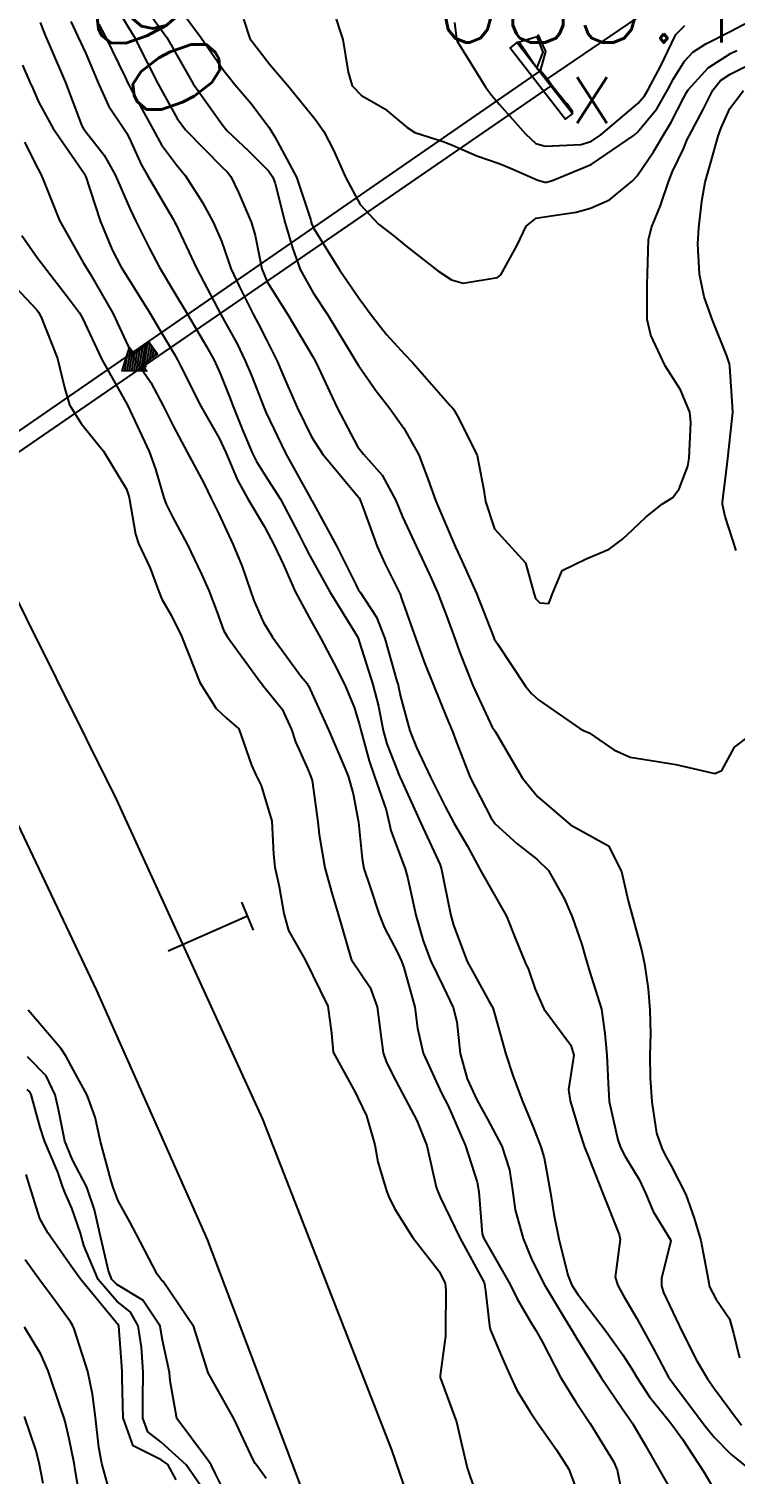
# Model space of a CAD drawing. Header units: metres. Extents: x 298520 to 308411, y 7433745 to 7450750.
# Drawn here: x 300812 to 300842.7, y 7448381.4 to 7448444.2 of the extents above; entities that cross this region are included whole.
import ezdxf
from ezdxf.enums import TextEntityAlignment as Align

# ---------------------------------------------------------------- set-up
doc = ezdxf.new("R2010")
doc.units = ezdxf.units.M
doc.header["$LTSCALE"] = 10
doc.linetypes.add('CONTINUO', pattern=[0])
doc.linetypes.add('TRACEJADO', pattern=[8.7, 8, -0.7])
doc.layers.get('0').update_dxf_attribs({"color": 45})
for name, color, linetype in [('Cotas', 45, 'Continuous'), ('Curvas de Nivel 1m', 11, 'Continuous'), ('Curvas de Nivel 5m', 15, 'Continuous'), ('GALERIA', 45, 'Continuous'), ('Linha Férrea', 251, 'TRACKS'), ('Pontos Cotados', 45, 'Continuous'), ('Pórtico', 62, 'Continuous'), ('TEXTO', 45, 'Continuous')]:
    doc.layers.add(name, color=color, linetype=linetype)
doc.styles.add('SIMPLEX', font='simplex', dxfattribs={"height": 0.2})
doc.styles.get("Standard").update_dxf_attribs({"font": 'simplex.shx'})
doc.styles.add('Style-STANDARD', font='STANDARD.shx')
doc.linetypes.add('TRACKS', pattern='A,0.15,[130,ltypeshp.shx,S=0.25,R=0,X=0,Y=0],0.15', length=0.3)

# ---------------------------------------------------------------- blocks, each defined once
blk = doc.blocks.new('ELVTXT_50')
at = {"layer": 'Pontos Cotados', "linetype": 'Continuous', "style": 'Style-STANDARD'}
for s, height, p in [('683.1', 4, (0, 4)), ('x', 3, (0, 0))]:
    blk.add_text(s, height=height, dxfattribs=at).set_placement(p, align=Align.MIDDLE_CENTER)
blk = doc.blocks.new('SIMB_PONTO')
at = {"color": 0}
blk.add_point((0, 0), dxfattribs=at)
for tag in ['desc:', 'cota:', 'pto:']:
    blk.add_attdef(tag, (0, 0), '', height=1)

msp = doc.modelspace()

# ---------------------------------------------------------------- hatches: boundary and pattern name
at = {"layer": 'TEXTO'}
msp.add_hatch(color=256, dxfattribs=at).paths.add_polyline_path([(300817.605, 7448430.099), (300816.949, 7448429.621), (300817.152, 7448429.343), (300816.075, 7448429.349), (300816.398, 7448430.376), (300816.601, 7448430.098), (300817.256, 7448430.577)])

# ---------------------------------------------------------------- linework, layer by layer
at = {"layer": 'Curvas de Nivel 1m', "flags": 128}
for points, elevation in [([(300816.717, 7448445.652), (300818.015, 7448443.835), (300818.491, 7448443.005), (300819.166, 7448441.823), (300820.455, 7448440.007), (300820.543, 7448439.898), (300820.623, 7448439.807), (300821.565, 7448438.914), (300822.436, 7448438.052), (300822.614, 7448437.778), (300822.714, 7448437.491), (300823.152, 7448435.773), (300823.467, 7448434.695), (300823.798, 7448433.766), (300824.368, 7448432.744), (300825.018, 7448431.753), (300826.107, 7448429.971), (300826.242, 7448429.741), (300826.331, 7448429.587), (300827.098, 7448428.505), (300827.694, 7448427.719), (300828.3, 7448426.868), (300828.952, 7448425.703), (300829.358, 7448424.614), (300829.698, 7448423.696), (300830.244, 7448422.402), (300830.549, 7448421.687), (300830.837, 7448421.074), (300831.464, 7448419.677), (300832.194, 7448417.791), (300832.23, 7448417.706), (300832.255, 7448417.669), (300832.372, 7448417.486), (300833.589, 7448415.649), (300833.846, 7448415.331), (300834.157, 7448415.055), (300835.953, 7448413.813), (300836.144, 7448413.712), (300836.213, 7448413.688), (300836.36, 7448413.617), (300837.423, 7448412.888), (300838.133, 7448412.56), (300839.324, 7448412.379), (300840.123, 7448412.253), (300841.813, 7448411.858), (300842.119, 7448411.983), (300842.669, 7448413.008), (300843.378, 7448413.531)], 689), ([(300818.516, 7448445.155), (300819.505, 7448443.82), (300820.482, 7448442.422), (300820.974, 7448441.802), (300821.664, 7448440.992), (300822.454, 7448439.926), (300822.548, 7448439.779), (300822.702, 7448439.526), (300823.641, 7448437.768), (300824.262, 7448435.905), (300824.303, 7448435.761), (300824.401, 7448435.536), (300825.509, 7448433.749), (300826.364, 7448432.495), (300826.926, 7448431.731), (300827.556, 7448430.933), (300828.337, 7448430.084), (300828.694, 7448429.706), (300830.315, 7448427.856), (300830.398, 7448427.773), (300830.47, 7448427.688), (300830.702, 7448427.291), (300831.493, 7448425.678), (300831.78, 7448424.163), (300831.851, 7448423.674), (300832.245, 7448422.49), (300832.99, 7448421.659), (300833.587, 7448421.01), (300833.971, 7448419.644), (300834.031, 7448419.463), (300834.209, 7448419.268), (300834.597, 7448419.248), (300834.749, 7448419.635), (300835.182, 7448420.672), (300836.229, 7448421.188), (300837.224, 7448421.605), (300837.796, 7448422.04), (300838.246, 7448422.455), (300838.824, 7448423.014), (300839.542, 7448423.577), (300839.984, 7448423.855), (300840.269, 7448424.222), (300840.633, 7448425.212), (300840.69, 7448425.566), (300840.764, 7448427.108), (300840.72, 7448427.566), (300840.323, 7448428.529), (300839.653, 7448429.577), (300839.026, 7448430.904), (300838.879, 7448431.585), (300838.873, 7448433.088), (300838.888, 7448433.585), (300838.934, 7448435.048), (300839.066, 7448435.583), (300839.452, 7448436.546), (300839.801, 7448437.576), (300839.98, 7448438.024), (300840.445, 7448439.009), (300840.617, 7448439.402), (300840.7, 7448439.568), (300841.308, 7448440.718), (300841.731, 7448441.557), (300842.06, 7448441.974), (300842.483, 7448442.25), (300843.35, 7448442.677)], 688), ([(300825.244, 7448445.025), (300825.657, 7448443.748), (300825.89, 7448442.337), (300826.061, 7448441.744), (300826.469, 7448441.314), (300827.483, 7448440.745), (300828.455, 7448439.935), (300828.78, 7448439.707), (300830.064, 7448439.309), (300830.448, 7448439.151), (300831.474, 7448438.705), (300832.44, 7448438.373), (300832.941, 7448438.158), (300834.123, 7448437.643), (300834.432, 7448437.55), (300834.518, 7448437.552), (300834.795, 7448437.636), (300836.44, 7448438.316), (300838.308, 7448439.592), (300838.454, 7448439.724), (300839.299, 7448440.748), (300839.771, 7448441.577), (300840.011, 7448442.044), (300840.492, 7448442.817), (300840.854, 7448443.21), (300841.417, 7448443.561), (300842.509, 7448444.12), (300843.765, 7448444.78)], 686), ([(300812.509, 7448444.489), (300812.75, 7448443.898), (300812.949, 7448443.443), (300813.611, 7448441.889), (300814.331, 7448440.005), (300814.391, 7448439.881), (300814.452, 7448439.796), (300815.301, 7448438.726), (300815.769, 7448437.867), (300816.411, 7448436.406), (300816.676, 7448435.856), (300817.241, 7448434.697), (300817.696, 7448433.84), (300818.366, 7448432.733), (300818.916, 7448431.824), (300819.737, 7448430.418), (300820.065, 7448429.813), (300820.327, 7448429.245), (300820.732, 7448428.219), (300820.894, 7448427.801), (300821.304, 7448426.789), (300821.726, 7448425.788), (300821.91, 7448425.416), (300822.274, 7448424.84), (300822.946, 7448423.773), (300823.752, 7448422.254), (300824, 7448421.762), (300824.228, 7448421.315), (300825.096, 7448419.751), (300826.195, 7448417.973), (300826.285, 7448417.83), (300826.321, 7448417.738), (300826.38, 7448417.547), (300826.96, 7448415.728), (300827.207, 7448414.778), (300827.413, 7448413.721), (300827.57, 7448413.151), (300828.123, 7448411.734), (300828.137, 7448411.71), (300828.145, 7448411.687), (300829.052, 7448409.7), (300829.879, 7448407.888), (300829.947, 7448407.691), (300830.064, 7448407.107), (300830.353, 7448405.687), (300830.459, 7448405.265), (300831.062, 7448403.68), (300832.006, 7448401.95), (300832.117, 7448401.781), (300832.169, 7448401.668), (300832.242, 7448401.424), (300832.743, 7448399.658), (300833.044, 7448398.734), (300833.444, 7448397.648), (300833.935, 7448396.465), (300834.258, 7448395.637), (300834.399, 7448395.154), (300834.674, 7448393.632), (300834.818, 7448392.707), (300835.034, 7448391.628), (300835.433, 7448390.051), (300835.608, 7448389.622), (300835.849, 7448389.241), (300837.099, 7448387.607), (300837.823, 7448386.587), (300838.21, 7448385.988), (300838.44, 7448385.591), (300838.978, 7448384.765), (300839.785, 7448383.774), (300839.95, 7448383.568), (300840.413, 7448382.927), (300841.31, 7448381.555), (300841.752, 7448380.805)], 693), ([(300813.853, 7448444.543), (300814.153, 7448443.883), (300814.492, 7448443.148), (300815.037, 7448441.872), (300815.476, 7448440.878), (300816.157, 7448439.854), (300816.278, 7448439.679), (300816.448, 7448439.326), (300816.905, 7448438.32), (300817.172, 7448437.849), (300818.286, 7448435.95), (300818.355, 7448435.831), (300818.369, 7448435.797), (300818.402, 7448435.732), (300819.305, 7448433.821), (300820.353, 7448431.81), (300821.07, 7448430.529), (300821.423, 7448429.794), (300821.688, 7448429.151), (300822.221, 7448427.781), (300822.31, 7448427.564), (300823.17, 7448425.771), (300824.263, 7448423.79), (300824.283, 7448423.76), (300824.305, 7448423.717), (300825.384, 7448421.748), (300826.216, 7448420.076), (300826.327, 7448419.851), (300826.405, 7448419.737), (300827.125, 7448418.649), (300827.486, 7448417.721), (300828.003, 7448415.875), (300828.056, 7448415.712), (300828.073, 7448415.623), (300828.158, 7448415.205), (300828.568, 7448413.706), (300828.853, 7448412.986), (300829.469, 7448411.697), (300830.104, 7448410.42), (300830.498, 7448409.686), (300831.067, 7448408.696), (300831.62, 7448407.675), (300832.061, 7448406.898), (300832.771, 7448405.659), (300833.12, 7448404.74), (300833.571, 7448403.647), (300833.714, 7448403.338), (300834.011, 7448402.484), (300834.392, 7448401.636), (300835.552, 7448400.052), (300835.689, 7448399.623), (300835.463, 7448398.12), (300835.525, 7448397.624), (300835.933, 7448396.285), (300836.158, 7448395.618), (300836.307, 7448395.228), (300836.951, 7448393.61), (300837.661, 7448391.826), (300837.703, 7448391.602), (300837.489, 7448389.973), (300837.594, 7448389.603), (300837.849, 7448389.164), (300838.425, 7448388.178), (300838.741, 7448387.586), (300839.132, 7448386.886), (300839.804, 7448385.626), (300839.837, 7448385.57), (300839.927, 7448385.443), (300841.346, 7448383.554), (300841.778, 7448383.009), (300842.511, 7448382.28), (300843.436, 7448381.525)], 692), ([(300815.063, 7448444.426), (300815.358, 7448443.867), (300816.208, 7448442.123), (300816.327, 7448441.852), (300816.375, 7448441.755), (300816.47, 7448441.586), (300817.416, 7448439.84), (300817.788, 7448439.182), (300818.438, 7448438.315), (300818.824, 7448437.826), (300819.561, 7448436.673), (300820.028, 7448435.814), (300820.395, 7448434.984), (300820.69, 7448434.11), (300820.798, 7448433.804), (300821.165, 7448433.004), (300821.783, 7448431.789), (300821.976, 7448431.413), (300822.342, 7448430.697), (300822.803, 7448429.775), (300823.175, 7448428.921), (300823.669, 7448427.766), (300824.294, 7448426.488), (300824.768, 7448425.755), (300826.265, 7448423.954), (300826.363, 7448423.837), (300826.417, 7448423.738), (300826.514, 7448423.481), (300827.151, 7448421.726), (300827.488, 7448420.984), (300828.119, 7448419.711), (300828.148, 7448419.647), (300828.21, 7448419.461), (300828.828, 7448417.704), (300829.209, 7448416.668), (300829.593, 7448415.696), (300830.149, 7448414.337), (300830.417, 7448413.687), (300830.581, 7448413.243), (300831.188, 7448411.679), (300832.097, 7448409.916), (300832.276, 7448409.667), (300833.225, 7448408.793), (300834.078, 7448408.138), (300834.593, 7448407.635), (300835.289, 7448406.393), (300835.612, 7448405.624), (300836.031, 7448404.425), (300836.215, 7448403.807), (300836.264, 7448403.618), (300836.373, 7448403.263), (300836.889, 7448401.611), (300837.039, 7448400.557), (300837.119, 7448399.609), (300837.174, 7448398.394), (300837.221, 7448397.607), (300837.595, 7448395.936), (300837.717, 7448395.602), (300837.919, 7448395.213), (300838.528, 7448394.209), (300838.811, 7448393.586), (300839.14, 7448392.826), (300839.883, 7448391.592), (300839.896, 7448391.57), (300839.881, 7448391.476), (300839.503, 7448389.931), (300839.5, 7448389.575), (300839.586, 7448389.309), (300839.845, 7448388.745), (300840.412, 7448387.564), (300841.037, 7448386.335), (300841.495, 7448385.553), (300841.799, 7448385.11), (300842.465, 7448384.215), (300842.974, 7448383.532)], 691), ([(300821.346, 7448444.633), (300821.618, 7448443.793), (300822.486, 7448442.665), (300823.252, 7448441.772), (300824.458, 7448440.296), (300824.836, 7448439.756), (300825.257, 7448438.94), (300825.781, 7448437.747), (300826.416, 7448436.591), (300827.211, 7448435.728), (300827.882, 7448435.202), (300828.394, 7448434.785), (300829.783, 7448433.696), (300830.377, 7448433.306), (300830.887, 7448433.171), (300832.379, 7448433.416), (300832.513, 7448433.527), (300832.593, 7448433.658), (300833.229, 7448434.817), (300833.617, 7448435.648), (300834.058, 7448435.993), (300834.409, 7448436.043), (300835.788, 7448436.251), (300836.415, 7448436.424), (300837.238, 7448436.79), (300838.221, 7448437.593), (300838.435, 7448437.836), (300839.149, 7448438.876), (300839.575, 7448439.579), (300839.905, 7448440.129), (300840.47, 7448441.23), (300840.582, 7448441.458), (300840.647, 7448441.568), (300841.519, 7448442.528), (300842.497, 7448443.153), (300842.767, 7448443.277)], 687), ([(300811.754, 7448442.64), (300812.068, 7448441.906), (300812.192, 7448441.626), (300812.464, 7448441.012), (300813.073, 7448439.894), (300814.433, 7448437.922), (300814.451, 7448437.897), (300814.46, 7448437.88), (300814.477, 7448437.834), (300815.114, 7448435.873), (300815.641, 7448434.617), (300816.038, 7448433.863), (300816.375, 7448433.306), (300817.296, 7448431.846), (300817.684, 7448431.177), (300818.336, 7448430.095), (300818.484, 7448429.828), (300818.634, 7448429.522), (300819.498, 7448427.818), (300820.292, 7448426.433), (300820.584, 7448425.805), (300821.082, 7448424.609), (300821.538, 7448423.791), (300822.245, 7448422.599), (300822.67, 7448421.776), (300823.077, 7448420.919), (300823.595, 7448419.766), (300824.202, 7448418.63), (300824.691, 7448417.755), (300825.269, 7448416.657), (300825.731, 7448415.744), (300826.153, 7448414.74), (300826.385, 7448413.976), (300826.443, 7448413.735), (300826.808, 7448412.408), (300827.039, 7448411.726), (300827.542, 7448410.278), (300827.673, 7448409.716), (300827.748, 7448409.374), (300828.081, 7448408.487), (300828.37, 7448407.707), (300828.475, 7448407.298), (300828.833, 7448405.702), (300829.143, 7448404.588), (300829.479, 7448403.695), (300830.012, 7448402.597), (300830.456, 7448401.685), (300830.612, 7448401.065), (300830.753, 7448399.682), (300831.059, 7448398.582), (300831.482, 7448397.675), (300831.94, 7448396.831), (300832.557, 7448395.66), (300832.889, 7448394.632), (300833.038, 7448393.653), (300833.135, 7448392.892), (300833.484, 7448391.646), (300833.869, 7448390.721), (300834.415, 7448389.634), (300835.28, 7448388.184), (300835.628, 7448387.622), (300835.829, 7448387.276), (300836.883, 7448385.609), (300837.793, 7448384.267), (300838.065, 7448383.875), (300838.252, 7448383.593), (300838.813, 7448382.624), (300839.402, 7448381.575), (300839.754, 7448380.968)], 694), ([(300842.743, 7448421.542), (300842.255, 7448423.025), (300842.149, 7448423.551), (300842.149, 7448423.667), (300842.274, 7448424.688), (300842.37, 7448425.549), (300842.569, 7448427.286), (300842.59, 7448427.546), (300842.584, 7448427.814), (300842.467, 7448429.548), (300842.449, 7448429.663), (300842.338, 7448430.014), (300841.714, 7448431.556), (300841.353, 7448432.575), (300841.145, 7448433.562), (300841.078, 7448434.881), (300841.117, 7448435.563), (300841.24, 7448436.736), (300841.399, 7448437.56), (300841.627, 7448438.366), (300841.961, 7448439.555), (300842.087, 7448439.923), (300842.465, 7448440.761), (300843.055, 7448441.541)], 689), ([(300811.721, 7448435.235), (300812.387, 7448434.286), (300812.679, 7448433.897), (300813.794, 7448432.453), (300814.224, 7448431.881), (300814.351, 7448431.649), (300815.185, 7448429.871), (300816.313, 7448427.86), (300817.247, 7448425.846), (300817.522, 7448425.088), (300817.889, 7448423.836), (300817.984, 7448423.558), (300818.255, 7448423.011), (300818.891, 7448421.823), (300819.523, 7448420.517), (300819.833, 7448419.814), (300820.203, 7448418.854), (300820.478, 7448418.088), (300820.63, 7448417.803), (300821.947, 7448416.003), (300822.109, 7448415.781), (300822.135, 7448415.752), (300822.162, 7448415.727), (300823.02, 7448414.646), (300823.429, 7448413.771), (300823.599, 7448413.23), (300824.126, 7448412.075), (300824.261, 7448411.759), (300824.32, 7448411.558), (300824.57, 7448409.755), (300824.633, 7448409.209), (300824.88, 7448407.752), (300825.192, 7448406.613), (300825.453, 7448405.746), (300826.023, 7448403.793), (300826.037, 7448403.754), (300826.843, 7448402.559), (300827.144, 7448401.723), (300827.329, 7448400.374), (300827.407, 7448399.718), (300827.547, 7448399.295), (300827.961, 7448398.496), (300828.374, 7448397.706), (300828.865, 7448396.774), (300829.307, 7448395.696), (300829.712, 7448393.885), (300829.776, 7448393.691), (300829.9, 7448393.418), (300830.74, 7448391.681), (300831.789, 7448389.735), (300831.815, 7448389.67), (300831.85, 7448389.381), (300832.026, 7448387.858), (300832.072, 7448387.666), (300832.592, 7448386.43), (300832.934, 7448385.653), (300833.219, 7448385.064), (300833.79, 7448384.117), (300834.116, 7448383.637), (300834.935, 7448382.465), (300835.47, 7448381.623), (300835.752, 7448380.884)], 696), ([(300810.543, 7448433.928), (300812.355, 7448432.023), (300812.448, 7448431.899), (300812.565, 7448431.684), (300813.272, 7448429.891), (300813.574, 7448428.634), (300813.785, 7448427.885), (300814.301, 7448427.071), (300815.262, 7448425.87), (300816.266, 7448424.209), (300816.356, 7448423.951), (300816.375, 7448423.858), (300816.654, 7448422.261), (300816.789, 7448421.852), (300817.297, 7448420.774), (300817.632, 7448419.839), (300817.802, 7448419.429), (300818.202, 7448418.743), (300818.655, 7448417.825), (300818.949, 7448417.055), (300819.444, 7448415.817), (300820.152, 7448414.682), (300820.608, 7448414.264), (300821.149, 7448413.8), (300821.699, 7448412.223), (300821.88, 7448411.792), (300822.116, 7448411.334), (300822.573, 7448409.783), (300822.644, 7448408.347), (300822.698, 7448407.781), (300822.897, 7448406.941), (300823.096, 7448405.774), (300823.303, 7448405.038), (300824.023, 7448403.76), (300825.011, 7448401.75), (300825.166, 7448400.568), (300825.244, 7448399.747), (300825.96, 7448398.426), (300826.203, 7448397.984), (300826.326, 7448397.734), (300826.69, 7448396.981), (300827.044, 7448395.723), (300827.171, 7448394.977), (300827.548, 7448393.715), (300827.651, 7448393.464), (300827.895, 7448392.953), (300828.681, 7448391.702), (300829.861, 7448390.207), (300830.098, 7448389.688), (300830.137, 7448389.4), (300830.123, 7448387.687), (300830.111, 7448387.406), (300829.885, 7448385.689), (300829.89, 7448385.611), (300830.592, 7448383.682), (300830.837, 7448382.614), (300831.052, 7448381.677), (300831.733, 7448379.67)], 697), ([(300822.322, 7448381.214), (300821.923, 7448381.788), (300821.85, 7448381.875), (300821.765, 7448382.027), (300820.942, 7448383.798), (300819.813, 7448385.81), (300819.188, 7448387.816), (300817.852, 7448389.776), (300817.823, 7448389.801), (300817.789, 7448389.831), (300817.589, 7448390.102), (300816.689, 7448391.848), (300816.409, 7448392.373), (300815.897, 7448393.279), (300815.684, 7448393.862), (300815.581, 7448394.191), (300815.131, 7448395.868), (300814.897, 7448396.917), (300814.552, 7448397.874), (300813.964, 7448398.969), (300813.648, 7448399.563), (300813.428, 7448399.885), (300811.998, 7448401.567)], 697), ([(300820.943, 7448379.798), (300820.117, 7448381.447), (300819.934, 7448381.808), (300819.765, 7448382.052), (300818.443, 7448383.823), (300818.164, 7448385.47), (300818.136, 7448385.827), (300817.827, 7448387.227), (300817.742, 7448387.741), (300817.721, 7448387.832), (300816.966, 7448388.965), (300815.851, 7448389.655), (300815.631, 7448389.862), (300815.481, 7448390.242), (300815.112, 7448391.868), (300814.871, 7448392.892), (300814.547, 7448393.874), (300813.921, 7448395.072), (300813.583, 7448395.885), (300813.31, 7448397.253), (300813.171, 7448397.892), (300812.778, 7448398.715), (300811.969, 7448399.543)], 696), ([(300818.418, 7448381.158), (300818.053, 7448381.827), (300817.765, 7448382.035), (300816.554, 7448382.631), (300816.121, 7448383.855), (300816.082, 7448385.582), (300816.077, 7448385.856), (300816.065, 7448386.106), (300815.93, 7448387.859), (300815.898, 7448387.923), (300815.834, 7448387.99), (300814.262, 7448389.876), (300813.861, 7448390.446), (300812.848, 7448391.896), (300812.5, 7448392.512), (300812.069, 7448393.908), (300811.911, 7448394.437)], 694), ([(300815.734, 7448379.927), (300815.189, 7448381.866), (300815.059, 7448382.578), (300814.914, 7448383.869), (300814.791, 7448384.877), (300814.59, 7448385.872), (300813.987, 7448387.723), (300813.921, 7448387.879), (300813.834, 7448388.02), (300813.045, 7448389.092), (300812.462, 7448389.901), (300811.865, 7448390.718)], 693), ([(300814.326, 7448379.874), (300814.039, 7448381.597), (300813.988, 7448381.878), (300813.773, 7448382.937), (300813.599, 7448383.701), (300813.54, 7448383.884), (300813.407, 7448384.267), (300812.869, 7448385.894), (300812.537, 7448386.616), (300811.832, 7448387.802)], 692), ([(300812.643, 7448381.003), (300812.465, 7448381.899), (300812.326, 7448382.459), (300811.832, 7448383.909)], 691)]:
    msp.add_lwpolyline(points, dxfattribs=dict(at, elevation=elevation))
at = {"layer": 'Curvas de Nivel 5m', "flags": 128}
for points, elevation in [([(300815.814, 7448445.159), (300816.505, 7448444.018), (300816.605, 7448443.849), (300816.732, 7448443.615), (300817.63, 7448441.838), (300818.458, 7448440.325), (300818.823, 7448439.826), (300820.437, 7448438.188), (300820.628, 7448438.001), (300820.788, 7448437.805), (300821.122, 7448437.1), (300821.69, 7448435.791), (300821.854, 7448435.244), (300822.146, 7448433.784), (300822.375, 7448433.229), (300823.287, 7448431.771), (300824.335, 7448429.997), (300824.468, 7448429.759), (300824.607, 7448429.48), (300825.418, 7448427.749), (300826.288, 7448426.071), (300826.553, 7448425.736), (300827.372, 7448424.822), (300827.96, 7448423.715), (300828.253, 7448423.016), (300828.862, 7448421.704), (300829.438, 7448420.481), (300829.782, 7448419.694), (300830.202, 7448418.598), (300830.53, 7448417.687), (300830.726, 7448417.144), (300831.3, 7448415.679), (300832.145, 7448413.871), (300832.225, 7448413.75), (300832.292, 7448413.668), (300832.97, 7448412.496), (300833.459, 7448411.65), (300834.111, 7448410.864), (300835.545, 7448409.625), (300836.09, 7448409.327), (300837.192, 7448408.712), (300837.757, 7448407.595), (300838.054, 7448406.324), (300838.248, 7448405.588), (300838.624, 7448404.187), (300838.759, 7448403.589), (300838.923, 7448402.497), (300838.99, 7448401.585), (300839.011, 7448400.561), (300838.989, 7448399.585), (300839.007, 7448398.628), (300839.074, 7448397.583), (300839.282, 7448396.231), (300839.512, 7448395.576), (300839.645, 7448395.299), (300839.915, 7448394.804), (300840.547, 7448393.564), (300840.916, 7448392.537), (300841.201, 7448391.557), (300841.528, 7448389.883), (300841.587, 7448389.553), (300841.848, 7448389.031), (300842.453, 7448388.155), (300842.626, 7448387.538), (300842.883, 7448386.468)], 690), ([(300830.511, 7448444.496), (300830.596, 7448443.781), (300830.624, 7448443.688), (300830.805, 7448443.379), (300831.874, 7448441.669), (300832.121, 7448441.317), (300832.466, 7448440.935), (300833.585, 7448439.649), (300834.044, 7448439.239), (300834.448, 7448439.114), (300836.011, 7448439.187), (300836.45, 7448439.332), (300836.867, 7448439.614), (300838.467, 7448440.976), (300838.755, 7448441.303), (300838.923, 7448441.586), (300839.464, 7448442.605), (300839.935, 7448443.576), (300840.113, 7448443.968), (300840.511, 7448444.358)], 685), ([(300811.829, 7448439.291), (300812.435, 7448438.113), (300812.549, 7448437.899), (300812.631, 7448437.697), (300813.358, 7448435.89), (300814.385, 7448434.067), (300814.497, 7448433.879), (300814.689, 7448433.566), (300815.673, 7448431.867), (300816.339, 7448430.427), (300816.516, 7448430.039), (300816.628, 7448429.856), (300817.324, 7448428.846), (300817.857, 7448427.837), (300818.3, 7448426.936), (300818.903, 7448425.824), (300819.615, 7448424.471), (300819.944, 7448423.813), (300820.253, 7448423.172), (300820.897, 7448421.8), (300821.288, 7448420.859), (300821.645, 7448419.789), (300821.794, 7448419.371), (300822.2, 7448418.449), (300822.598, 7448417.776), (300823.855, 7448416.076), (300824.106, 7448415.761), (300824.128, 7448415.726), (300824.162, 7448415.665), (300825.037, 7448413.751), (300825.733, 7448412.138), (300825.885, 7448411.742), (300826.112, 7448410.979), (300826.339, 7448409.736), (300826.491, 7448408.147), (300826.577, 7448407.732), (300826.836, 7448406.954), (300827.232, 7448405.722), (300827.461, 7448405.143), (300828.027, 7448404.071), (300828.199, 7448403.708), (300828.308, 7448403.419), (300828.779, 7448401.702), (300828.902, 7448400.788), (300829.149, 7448399.698), (300829.955, 7448397.934), (300830.081, 7448397.689), (300830.226, 7448397.41), (300830.991, 7448395.679), (300831.492, 7448394.09), (300831.563, 7448393.673), (300831.711, 7448391.846), (300831.772, 7448391.671), (300831.88, 7448391.479), (300832.923, 7448389.654), (300833.225, 7448389.028), (300833.836, 7448387.99), (300834.06, 7448387.638), (300834.325, 7448387.138), (300835.107, 7448385.627), (300835.797, 7448384.527), (300836.403, 7448383.614), (300837.417, 7448381.953), (300837.564, 7448381.602), (300837.75, 7448380.722)], 695), ([(300819.744, 7448380.544), (300818.859, 7448381.819), (300817.773, 7448382.804), (300817.187, 7448383.249), (300816.978, 7448383.842), (300816.977, 7448384.661), (300816.987, 7448385.842), (300816.913, 7448386.933), (300816.771, 7448387.846), (300816.431, 7448388.443), (300815.844, 7448388.931), (300815.031, 7448389.868), (300814.41, 7448391.339), (300814.262, 7448391.876), (300813.894, 7448392.973), (300813.61, 7448393.594), (300813.504, 7448393.886), (300813.276, 7448394.526), (300812.701, 7448395.898), (300812.515, 7448396.478), (300812.122, 7448397.907), (300812.067, 7448398.022), (300811.955, 7448398.128)], 695)]:
    msp.add_lwpolyline(points, dxfattribs=dict(at, elevation=elevation))
at = {"layer": 'GALERIA', "linetype": 'TRACEJADO', "flags": 128}
for points in [[(300784.592, 7448408.085), (300834.235, 7448442.387)], [(300784.942, 7448407.521), (300834.736, 7448441.76)]]:
    msp.add_lwpolyline(points, dxfattribs=at)
at = {"layer": 'GALERIA', "linetype": 'CONTINUO'}
msp.add_polyline3d([(300833.218, 7448443.619, 684.688), (300832.918, 7448443.386, 684.695), (300835.325, 7448440.29, 684.692), (300835.625, 7448440.522, 684.692)], close=True, dxfattribs=at)
for points in [[(300834.235, 7448442.387, 682.478), (300834.089, 7448442.513, 683.989), (300833.318, 7448443.642, 684.406), (300833.218, 7448443.619, 684.688)], [(300834.089, 7448442.513, 683.989), (300834.363, 7448443.199, 683.956), (300834.092, 7448443.866, 683.951), (300833.318, 7448443.642, 684.406)], [(300835.625, 7448440.522, 684.692), (300835.629, 7448440.622, 683.918), (300835.4, 7448440.954, 683.866), (300835.37, 7448440.954, 682.822), (300834.736, 7448441.76, 682.337), (300834.545, 7448442.026, 682.21), (300834.235, 7448442.387, 682.478), (300834.474, 7448443.236, 682.871), (300834.16, 7448443.936, 682.947), (300834.092, 7448443.866, 683.951)], [(300834.736, 7448441.76, 682.337), (300834.708, 7448441.794, 683.268), (300834.451, 7448442.109, 683.548), (300834.239, 7448442.379, 683.24), (300834.235, 7448442.387, 682.478)]]:
    msp.add_polyline3d(points, dxfattribs=at)
at = {"layer": 'Linha Férrea', "flags": 128}
for points in [[(298729.261, 7450749.95), (298734.809, 7450730.65), (298742.343, 7450703.451), (298750.119, 7450676.237), (298757.889, 7450649.199), (298765.189, 7450623.712), (298769.985, 7450606.424), (298776.494, 7450583.287), (298783.055, 7450560.248), (298788.164, 7450542.214), (298793.821, 7450521.584), (298798.125, 7450506.606), (298804.386, 7450484.418), (298809.295, 7450466.837), (298814.551, 7450448.858), (298819.559, 7450431.225), (298826.267, 7450408.649), (298831.926, 7450389.314), (298837.135, 7450370.779), (298842.092, 7450352.398), (298847.802, 7450331.823), (298852.149, 7450316.412), (298858.34, 7450294.769), (298862.969, 7450278.965), (298867.952, 7450260.088), (298870.924, 7450249.95), (298873.722, 7450238.982), (298878.355, 7450222.697), (298882.025, 7450210.358), (298885.603, 7450197.651), (298890.189, 7450181.049), (298894.637, 7450166.006), (298898.995, 7450149.812), (298904.361, 7450131.79), (298908.122, 7450117.709), (298911.93, 7450103.946), (298916.104, 7450089.039), (298920.554, 7450073.399), (298923.212, 7450064.319), (298926.468, 7450052.577), (298930.321, 7450038.956), (298934.723, 7450023.223), (298938.252, 7450011.622), (298941.509, 7449999.193), (298944.399, 7449989.651), (298947.701, 7449977.682), (298952.335, 7449961.49), (298956.967, 7449946.581), (298961.92, 7449929.017), (298965.909, 7449915.258), (298970.082, 7449900.905), (298973.936, 7449887.787), (298977.788, 7449874.853), (298981.549, 7449862.469), (298986.366, 7449847.197), (298989.852, 7449836.37), (298994.575, 7449822.337), (298999.437, 7449807.292), (299004.068, 7449794.269), (299008.7, 7449781.657), (299013.057, 7449770.328), (299018.285, 7449757.718), (299022.322, 7449748.037), (299026.817, 7449737.63), (299031.861, 7449726.852), (299036.814, 7449716.896), (299043.096, 7449705.205), (299047.821, 7449696.534), (299054.335, 7449685.572), (299060.664, 7449675.852), (299069.469, 7449663.104), (299077.541, 7449652.872), (299085.429, 7449643.336), (299089.832, 7449637.784), (299098.728, 7449628.561), (299107.993, 7449618.793), (299117.442, 7449610.031), (299127.077, 7449601.223), (299138.453, 7449591.782), (299150.409, 7449582.651), (299162.779, 7449573.982), (299174.004, 7449567.002), (299185.962, 7449560.295), (299199.698, 7449553.222), (299213.253, 7449547.024), (299227.033, 7449541.5), (299241.999, 7449536.525), (299258.424, 7449531.831), (299277.224, 7449527.814), (299295.935, 7449525.032), (299311.589, 7449523.57), (299326.876, 7449522.883), (299340.975, 7449522.747), (299353.572, 7449523.111), (299369.274, 7449524.069), (299382.826, 7449525.211), (299396.609, 7449526.717), (299414.178, 7449529.501), (299430.969, 7449532.603), (299440.142, 7449534.839), (299451.094, 7449537.487), (299469.666, 7449542.917), (299486.963, 7449547.755), (299510.376, 7449554.83), (299531.414, 7449561.037), (299544.903, 7449564.894), (299559.186, 7449569.068), (299590.197, 7449576.665), (299616.417, 7449582.259), (299645.03, 7449585.805), (299675.251, 7449587.635), (299705.522, 7449586.259), (299732.882, 7449582.825), (299762.581, 7449576.088), (299791.888, 7449566.944), (299816.217, 7449556.896), (299840.774, 7449544.781), (299859.676, 7449534.387), (299878.529, 7449521.308), (299897.376, 7449507.135), (299919.538, 7449486.991), (299927.658, 7449478.626), (299947.133, 7449456.962), (299961.499, 7449437.961), (299971.137, 7449424.784), (299981.869, 7449408.322), (299997.595, 7449383.682), (300016.228, 7449354.96), (300035.864, 7449324.687), (300055.136, 7449295.587), (300073.232, 7449268.397), (300085.868, 7449249.95), (300089.501, 7449244.778), (300101.211, 7449227.647), (300111.197, 7449214.14), (300124.752, 7449194.736), (300135.909, 7449179.759), (300148.296, 7449162.129), (300160.805, 7449144.566), (300173.129, 7449128.481), (300185.523, 7449112.088), (300198.402, 7449095.758), (300207.462, 7449083.98), (300220.094, 7449068.515), (300233.468, 7449051.744), (300246.778, 7449035.349), (300263.478, 7449015.076), (300277.526, 7448998.444), (300292.814, 7448981.501), (300306.688, 7448964.856), (300324.623, 7448944.393), (300340.398, 7448926.517), (300357.9, 7448907.843), (300372.755, 7448891.817), (300392.041, 7448871.054), (300410.717, 7448852.066), (300427.475, 7448834.137), (300439.245, 7448822.858), (300454.898, 7448806.525), (300473.448, 7448788.164), (300493.111, 7448768.808), (300511.705, 7448749.95), (300518.198, 7448743.612), (300525.672, 7448735.984), (300530.889, 7448730.361), (300538.141, 7448723.284), (300543.771, 7448717.624), (300548.924, 7448711.903), (300554.778, 7448706.093), (300562.444, 7448698.573), (300570.483, 7448690.198), (300580.06, 7448680.508), (300590.013, 7448670.628), (300599.102, 7448661.391), (300608.565, 7448651.702), (300616.68, 7448643.32), (300625.581, 7448633.859), (300633.62, 7448625.859), (300641.21, 7448617.858), (300649.582, 7448609.897), (300659.386, 7448599.72), (300667.387, 7448591.231), (300676.098, 7448582.784), (300683.871, 7448574.669), (300691.725, 7448567.153), (300703.33, 7448554.876), (300711.744, 7448546.351), (300718.093, 7448539.767), (300726.506, 7448530.983), (300733.153, 7448523.695), (300741.152, 7448514.418), (300747.426, 7448507.242), (300750.054, 7448504.018), (300758.169, 7448493.99), (300764.854, 7448485.238), (300772.251, 7448475.55), (300781.114, 7448462.855), (300788.178, 7448452.147), (300795.99, 7448439.115), (300802.712, 7448427.661), (300809.137, 7448414.665), (300814.959, 7448402.42), (300819.763, 7448391.601), (300824.722, 7448378.533), (300829.079, 7448366.59), (300833.249, 7448353.858), (300836.592, 7448342.438), (300839.822, 7448330.572), (300842.678, 7448317.912), (300845.758, 7448304.202), (300848.387, 7448291.169), (300849.927, 7448279.903), (300851.843, 7448266.756), (300852.632, 7448254.174), (300852.974, 7448249.95), (300853.718, 7448237.64), (300853.896, 7448226.066), (300854.164, 7448215.145), (300853.836, 7448203.832), (300853.598, 7448192.905), (300852.795, 7448182.25), (300851.991, 7448170.79), (300850.801, 7448159.302), (300849.223, 7448146.768), (300848.151, 7448135.486), (300846.96, 7448124.114), (300845.442, 7448113.546), (300844.222, 7448102.204), (300842.288, 7448090.385), (300840.978, 7448078.33), (300839.608, 7448068.386), (300838.209, 7448056.39), (300836.541, 7448045.166), (300835.023, 7448032.665), (300833.535, 7448020.341), (300832.284, 7448009.205), (300831.094, 7447998.637), (300829.874, 7447985.926), (300828.432, 7447973.713), (300826.546, 7447955.639), (300825.162, 7447943.391), (300824.986, 7447942.247), (300823.836, 7447930.96), (300822.657, 7447919.829), (300821.593, 7447909.075), (300820.243, 7447895.408), (300819.533, 7447885.934), (300818.679, 7447872.07), (300818.298, 7447858.799), (300817.927, 7447851.916), (300817.786, 7447841.862), (300817.933, 7447833.489), (300818.516, 7447815.843), (300820.361, 7447795.876), (300822.449, 7447776.733), (300825.922, 7447758.996), (300827.722, 7447750.217), (300828.687, 7447743.229), (300830.467, 7447731.539), (300833.751, 7447711.152), (300838.977, 7447681.969), (300842.161, 7447664.851), (300846.249, 7447643.566), (300856.898, 7447587.933), (300861.3, 7447564.706), (300863.731, 7447552.015), (300867.081, 7447534.8), (300870.251, 7447518.153), (300879.139, 7447471.406), (300882.717, 7447452.426), (300886.196, 7447433.436), (300890.621, 7447408.952), (300893.065, 7447393.996), (300894.895, 7447382.534), (300896.018, 7447374.923), (300897.056, 7447367.88), (300898.671, 7447355.202), (300899.884, 7447344.173), (300901.155, 7447328.57), (300902.425, 7447306.17), (300902.632, 7447290.927), (300902.643, 7447274.906), (300901.209, 7447249.806), (300899.894, 7447235.454), (300897.424, 7447214.973), (300896.24, 7447207.108, -0.017609), (300893.245, 7447191.067), (300890.79, 7447180.008), (300886.347, 7447162.337), (300883.122, 7447151.267), (300877.521, 7447133.871), (300873.858, 7447123.752), (300865.532, 7447103.056), (300859.822, 7447090.388), (300850.503, 7447071.406), (300846.315, 7447063.106), (300836.805, 7447045.834), (300827.664, 7447031.197), (300815.395, 7447013.014), (300803.069, 7446996.228), (300792.968, 7446983.245), (300781.446, 7446969.292), (300759.63, 7446945.435), (300748.36, 7446933.669), (300737.301, 7446922.447), (300720.178, 7446905.644), (300707.821, 7446893.561), (300697.057, 7446883.028), (300686.376, 7446872.224), (300676.506, 7446862.329), (300660.145, 7446845.845), (300651.989, 7446837.638), (300637.917, 7446823.835), (300624.102, 7446810.419), (300614.955, 7446801.573), (300610.107, 7446796.538), (300599.124, 7446785.64, 0.017844), (300588.776, 7446774.611), (300582.973, 7446768.596), (300572.807, 7446757.15), (300570.635, 7446754.423, -0.018804), (300566.868, 7446749.902, -0.021463), (300565.197, 7446747.771, 0.014089), (300560.744, 7446742.236), (300556.818, 7446737.065), (300549.018, 7446726.402), (300544.903, 7446720.152), (300542.989, 7446717.435), (300540.702, 7446714.014), (300534.516, 7446704.131), (300528.813, 7446694.775), (300525.37, 7446688.688), (300519.775, 7446678.443, 0.017217), (300513.559, 7446666.068), (300510.115, 7446659.471), (300505.35, 7446648.44), (300501.39, 7446638.953, 0.017957), (300498.447, 7446631.125), (300492.383, 7446614.647), (300488.086, 7446600.958), (300484.889, 7446590.082), (300482.448, 7446580.533), (300479.028, 7446566.174), (300474.999, 7446546.195), (300472.245, 7446530.076), (300469.723, 7446510.133), (300467.649, 7446494.09), (300465.343, 7446472.628), (300462.509, 7446448.283), (300460.589, 7446427.75), (300458.173, 7446403.459), (300455.716, 7446377.743), (300453.679, 7446357.578), (300451.179, 7446331.957), (300448.408, 7446302.907), (300446.096, 7446278.461), (300443.948, 7446255.986), (300443.327, 7446249.95), (300441.921, 7446236.026), (300439.714, 7446214.959), (300437.145, 7446189.663), (300434.772, 7446164.489), (300432.986, 7446145.942), (300427.675, 7446092.019), (300425.457, 7446069.071), (300422.052, 7446034.05), (300420.454, 7446017.74), (300416.946, 7445981.751), (300414.159, 7445952.95), (300410.686, 7445916.311), (300408.437, 7445891.812), (300405.718, 7445868.171), (300403.766, 7445842.739), (300401.654, 7445818.651), (300400.337, 7445806.143), (300399.876, 7445801.282), (300399.266, 7445794.558)], [(298905.363, 7450145.031), (298910.207, 7450124.873), (298915.002, 7450108.012), (298921.739, 7450085.266), (298926.98, 7450064.83), (298931.003, 7450051.742), (298934.224, 7450039.953), (298937.65, 7450027.983), (298940.458, 7450017.786), (298943.206, 7450008.624), (298945.866, 7449998.811), (298948.85, 7449988.084), (298952.218, 7449977.183), (298954.849, 7449967.637), (298957.892, 7449956.733), (298961.763, 7449943.848), (298964.896, 7449932.558), (298968.973, 7449920.293), (298972.372, 7449908.382), (298975.8, 7449896.208), (298979.287, 7449884.682), (298982.035, 7449875.079), (298985.463, 7449863.464), (298988.891, 7449853.475), (298994.252, 7449836.792), (298999.642, 7449820.007), (299004.122, 7449806.223), (299009.577, 7449791.55), (299017.072, 7449771.922), (299023.852, 7449755.78), (299031.351, 7449735.099), (299042.615, 7449714.768), (299049.157, 7449702.257), (299057.947, 7449687.795), (299067.128, 7449674.025), (299074.388, 7449663.764), (299083.266, 7449652.271), (299093.226, 7449640.21), (299104.865, 7449628.3), (299116.059, 7449616.929), (299127.188, 7449606.965), (299134.846, 7449600.398), (299146.061, 7449590.999), (299159.8, 7449581.134), (299172.881, 7449572.672), (299188.754, 7449563.553), (299203.487, 7449555.781), (299219.692, 7449548.782), (299229.285, 7449544.979), (299249.695, 7449538.196), (299264.418, 7449534.22), (299286.841, 7449530.183), (299305.276, 7449527.832), (299319.472, 7449527.113), (299340.209, 7449526.73), (299362.575, 7449527.496), (299380.335, 7449528.889), (299402.027, 7449531.43), (299418.393, 7449534.55), (299439.271, 7449538.773), (299455.546, 7449542.61), (299468.219, 7449546.447), (299486.071, 7449551.679), (299502.678, 7449556.429), (299521.873, 7449562.476), (299544.903, 7449569.511), (299558.765, 7449572.874), (299572.65, 7449576.475), (299589.389, 7449580.647), (299603.615, 7449583.903), (299623.713, 7449587.445), (299640.449, 7449589.67), (299657.813, 7449590.983), (299675.925, 7449591.554), (299694.255, 7449591.042), (299708.541, 7449590.126), (299722.182, 7449588.244), (299738.919, 7449585.56), (299759.653, 7449580.821), (299775.25, 7449576.474), (299786.436, 7449572.94), (299797.015, 7449569.282), (299807.003, 7449565.52), (299816.424, 7449561.561), (299823.596, 7449557.979), (299834.148, 7449553.022), (299842.943, 7449548.641), (299850.946, 7449544.045), (299857.58, 7449540.07), (299867.592, 7449534.039), (299879.685, 7449526.144), (299888.765, 7449519.647), (299901.686, 7449509.708), (299911.305, 7449500.703), (299920.635, 7449492.515), (299928.708, 7449484.626), (299935.814, 7449476.733), (299943.925, 7449467.258), (299951.104, 7449459.003), (299957.671, 7449450.784), (299963.484, 7449442.67), (299970.77, 7449432.303), (299976.475, 7449423.904), (299982.432, 7449414.862), (299988.891, 7449404.85), (299995.852, 7449394.443), (300002.312, 7449383.928), (300010.887, 7449370.223), (300018.781, 7449358.239), (300026.569, 7449345.892), (300033.388, 7449335.88), (300041.176, 7449324.037), (300049.358, 7449311.838), (300057.288, 7449299.745), (300065.47, 7449287.364), (300073.508, 7449275.701), (300081.011, 7449264.541), (300090.196, 7449251.298), (300091.164, 7449249.95), (300100.525, 7449236.167), (300109.403, 7449223.951), (300117.162, 7449213.187), (300127.336, 7449198.457), (300139.6, 7449181.446), (300149.952, 7449166.72), (300159.813, 7449153.466), (300168.75, 7449141.382), (300179.779, 7449126.346), (300190.932, 7449112.414), (300203.876, 7449095.222), (300217.308, 7449078.587), (300230.374, 7449062.005), (300242.887, 7449046.162), (300256.877, 7449029.774), (300272.777, 7449010.921), (300288.309, 7448992.868), (300306.303, 7448971.97), (300322.512, 7448953.54), (300337.055, 7448937.024), (300349.196, 7448923.521), (300363.433, 7448907.803), (300372.178, 7448898.27), (300387.649, 7448881.624), (300402.322, 7448866.086), (300417.298, 7448851.105), (300428.763, 7448838.962), (300440.716, 7448827.379), (300454.398, 7448813.148), (300467.461, 7448800.639), (300481.638, 7448785.533), (300502.227, 7448765.254), (300514.06, 7448753.852), (300517.826, 7448749.95), (300528.275, 7448738.976), (300540.783, 7448726.333), (300551.364, 7448715.261), (300568.358, 7448698.083), (300580.431, 7448686.447), (300591.073, 7448675.242), (300605.822, 7448659.996), (300619.827, 7448645.871), (300631.531, 7448633.85), (300641.93, 7448623.388), (300651.196, 7448614.132), (300663.21, 7448601.736), (300675.654, 7448588.967), (300686.366, 7448579.136), (300697.132, 7448567.001), (300714.307, 7448549.82), (300728.065, 7448535.254), (300742.189, 7448519.954), (300754.02, 7448506), (300763.608, 7448493.67), (300772.134, 7448482.969), (300781.594, 7448469.905), (300789.873, 7448457.453), (300798.087, 7448444.138), (300806.367, 7448430.378), (300809.353, 7448423.731), (300815.826, 7448410.715), (300822.176, 7448396.83), (300827.777, 7448382.459), (300832.26, 7448369.325), (300838.297, 7448352.647), (300842.655, 7448335.903), (300846.951, 7448318.72), (300850.061, 7448305.153), (300853.485, 7448286.05), (300855.912, 7448269.922), (300857.341, 7448249.95), (300858.33, 7448231.606), (300857.942, 7448206.205), (300856.925, 7448178.368), (300854.333, 7448156.855), (300851.333, 7448129.708), (300849.095, 7448108.502), (300845.739, 7448085.317), (300843.044, 7448064.17), (300840.396, 7448043.097), (300838.567, 7448030.951), (300837.041, 7448016.016), (300835.11, 7447994.958), (300832.975, 7447975.28), (300830.738, 7447953.623), (300829.108, 7447937.188), (300828.366, 7447933.435), (300827.045, 7447924.743), (300825.629, 7447910.191), (300824.268, 7447895.589), (300822.966, 7447881.617), (300821.953, 7447863.074), (300821.73, 7447846.352), (300821.738, 7447838.346), (300822.298, 7447822.796), (300823.264, 7447806.625), (300824.128, 7447792.391), (300826.211, 7447777.691), (300829.715, 7447760.435), (300831.501, 7447751.07), (300833.495, 7447738.255), (300836.415, 7447720.056), (300862.711, 7447579.549), (300879.787, 7447489.912), (300882.904, 7447473.371), (300886.736, 7447453.399), (300891.84, 7447425.61), (300894.824, 7447408.419), (300897.501, 7447392.308), (300900.259, 7447374.699), (300902.627, 7447356.768), (300903.989, 7447344.999), (300904.86, 7447335.88), (300905.847, 7447322.28), (300906.291, 7447313.022), (300906.573, 7447308.418), (300906.759, 7447298.893), (300906.88, 7447292.725, -0.006984), (300906.844, 7447284.829), (300906.695, 7447276.838), (300906.36, 7447267.883), (300905.744, 7447256.667), (300905.23, 7447249.95), (300904.292, 7447239.525), (300903.012, 7447227.25), (300901.034, 7447212.309), (300899.543, 7447202.921, -0.011988), (300897.909, 7447194.02), (300894.997, 7447180.769), (300891.356, 7447165.387), (300887.457, 7447151.115), (300883.301, 7447137.652), (300876.75, 7447119.219), (300874.099, 7447111.988), (300871.749, 7447106.138, -0.018309), (300868.914, 7447099.764, 0.011681), (300865.826, 7447093.061), (300860.469, 7447081.825), (300851.72, 7447064.422), (300846.208, 7447053.937), (300843.033, 7447048.479), (300836.89, 7447038.137), (300827.206, 7447022.921), (300821.11, 7447014.014), (300814.857, 7447005.089), (300809.628, 7446998.099), (300801.236, 7446986.884), (300791.122, 7446974.407), (300781.425, 7446962.969), (300774.943, 7446955.767), (300762.88, 7446942.762), (300751.299, 7446930.933), (300734.873, 7446914.565), (300727.949, 7446907.628), (300717.868, 7446897.443), (300705.6, 7446885.783), (300698.716, 7446879.048), (300668.127, 7446848.06), (300640.994, 7446821.407), (300627.442, 7446808.23), (300610.345, 7446790.697), (300597.443, 7446778.155), (300592.334, 7446772.486), (300571.229, 7446748.595), (300567.705, 7446744.65), (300564.743, 7446740.8), (300562.62, 7446737.769), (300551.356, 7446722.391), (300544.903, 7446712.981), (300541.869, 7446707.917), (300539.497, 7446704.103, 0.003437), (300530.37, 7446689.205, 0.010632), (300522.744, 7446675.931, 0.016565), (300518.05, 7446666.625, -0.011698), (300511.771, 7446653.868, 0.029635), (300510.132, 7446650.211), (300505.481, 7446638.898), (300500.314, 7446625.471), (300492.316, 7446601.197), (300488.229, 7446587.047), (300485.297, 7446575.185), (300482.347, 7446562.473), (300481.087, 7446556.089, 0.004599), (300479.148, 7446545.763), (300476.443, 7446530.265), (300474.645, 7446518.085), (300472.755, 7446502.987), (300471.297, 7446490.618), (300469.17, 7446472.092), (300467.901, 7446459.793), (300466.767, 7446449.806), (300465.445, 7446435.701), (300463.191, 7446412.592), (300462.659, 7446405.266), (300461.606, 7446397.228), (300459.608, 7446375.419), (300458.167, 7446361.3), (300456.938, 7446349.283), (300454.601, 7446324.341), (300452.383, 7446301.27), (300450.408, 7446280.731), (300448.612, 7446261.944), (300447.444, 7446249.79), (300445.943, 7446235.321), (300443.682, 7446213.965), (300443.009, 7446207.561), (300441.275, 7446189.511), (300439.198, 7446168.049), (300436.473, 7446140.607), (300434.029, 7446115.856), (300431.015, 7446085.098), (300427.797, 7446052.837), (300425.199, 7446025.415), (300423.636, 7446009.727), (300422.457, 7445994.573), (300421.615, 7445989.53), (300419.286, 7445963.664), (300415.807, 7445928.192), (300414.69, 7445917.527), (300413.782, 7445904.921), (300412.247, 7445888.391), (300411.949, 7445886.157), (300411.266, 7445881.618), (300410.692, 7445876.189), (300409.038, 7445857.286), (300407.606, 7445838.578), (300405.212, 7445812.517), (300404.532, 7445804.524), (300403.437, 7445794.141)]]:
    msp.add_lwpolyline(points, format="xyb", dxfattribs=at)
at = {"layer": 'Pórtico'}
for points in [[(300821.261, 7448406.261), (300821.759, 7448405.05)], [(300821.512, 7448405.651), (300818.073, 7448404.138)]]:
    msp.add_lwpolyline(points, dxfattribs=at)
at = {"layer": 'TEXTO', "linetype": 'CONTINUO', "flags": 128}
for points in [[(300816.431, 7448430.331), (300816.277, 7448429.348)], [(300816.939, 7448430.345), (300816.783, 7448429.345)], [(300817.053, 7448430.429), (300816.884, 7448429.344)], [(300817.167, 7448430.512), (300817.038, 7448429.686)], [(300817.275, 7448430.552), (300817.153, 7448429.769)], [(300817.358, 7448430.438), (300817.267, 7448429.853)], [(300817.442, 7448430.323), (300817.381, 7448429.936)], [(300816.276, 7448429.988), (300816.176, 7448429.348)], [(300816.514, 7448430.217), (300816.378, 7448429.347)], [(300816.597, 7448430.103), (300816.479, 7448429.347)], [(300816.71, 7448430.179), (300816.58, 7448429.346)], [(300816.825, 7448430.262), (300816.682, 7448429.346)], [(300817.525, 7448430.209), (300817.495, 7448430.019)], [(300816.985, 7448429.344), (300817.014, 7448429.532)], [(300817.086, 7448429.343), (300817.098, 7448429.417)]]:
    msp.add_lwpolyline(points, dxfattribs=at)
at = {"layer": 'TEXTO', "linetype": 'CONTINUO'}
msp.add_polyline3d([(300986.937, 7448545.666, 0), (300834.578, 7448442.075, 0)], dxfattribs=at)
msp.add_polyline3d([(300817.605, 7448430.099, 0), (300816.949, 7448429.621, 0), (300817.152, 7448429.343, 0), (300816.075, 7448429.349, 0), (300816.398, 7448430.376, 0), (300816.601, 7448430.098, 0), (300817.256, 7448430.577, 0)], close=True, dxfattribs=at)

# ---------------------------------------------------------------- block references
at = {"layer": 'Pontos Cotados', "linetype": 'Continuous'}
msp.add_blockref('ELVTXT_50', (300836.473, 7448441.62, 683.14), dxfattribs=at)
at = {"layer": 'TEXTO'}
ref = msp.add_blockref('SIMB_PONTO', (300817.256, 7448430.577), dxfattribs=dict(at, xscale=0.08, yscale=0.08, zscale=0.08, rotation=216.1253151913742))
ref.add_attrib('PONTO', '112', (300817.104, 7448429.599), dxfattribs={"layer": '0', "color": 1, "height": 0.06, "rotation": 216.12532, "style": 'SIMPLEX', "width": 0.8})

# ---------------------------------------------------------------- texts
at = {"layer": 'Cotas', "style": 'Style-STANDARD'}
msp.add_text('690', height=4, rotation=298.2774, dxfattribs=at).set_placement((300816.952, 7448444.876, 690), align=Align.MIDDLE_CENTER)

doc.saveas('drawing.dxf')
